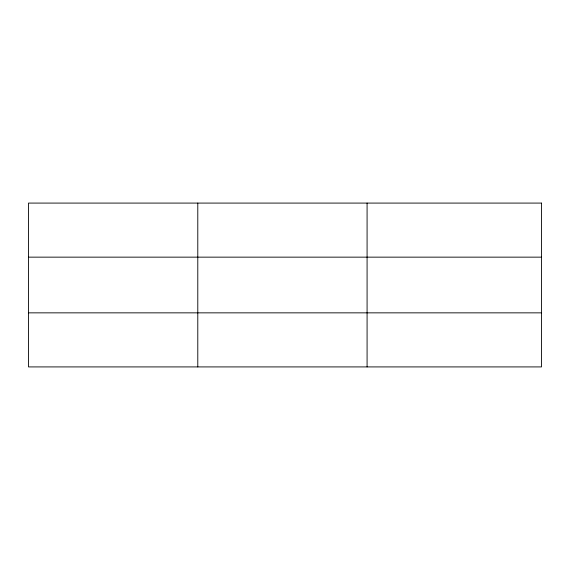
<?xml version="1.0" encoding="UTF-8"?>
<svg xmlns="http://www.w3.org/2000/svg" width="570" height="570" viewBox="0 0 570 570"><rect width="100%" height="100%" fill="white"/><g stroke="black" fill="none" stroke-linecap="round" stroke-linejoin="round"><path stroke-width="0.85" d="M197.79 366.916L197.79 203.084M367.08 366.916L367.08 203.084M28.5 257.148L541.5 257.148M28.5 312.852L541.5 312.852M541.5 203.084L541.5 366.916L28.5 366.916L28.5 203.084L541.5 203.084"/></g></svg>
